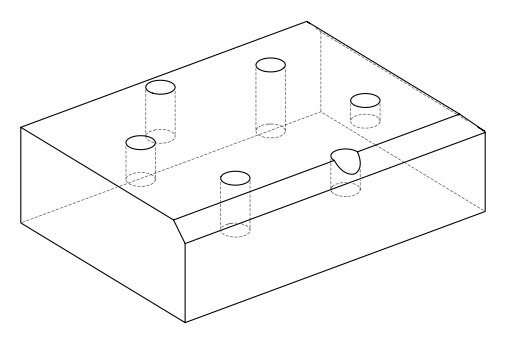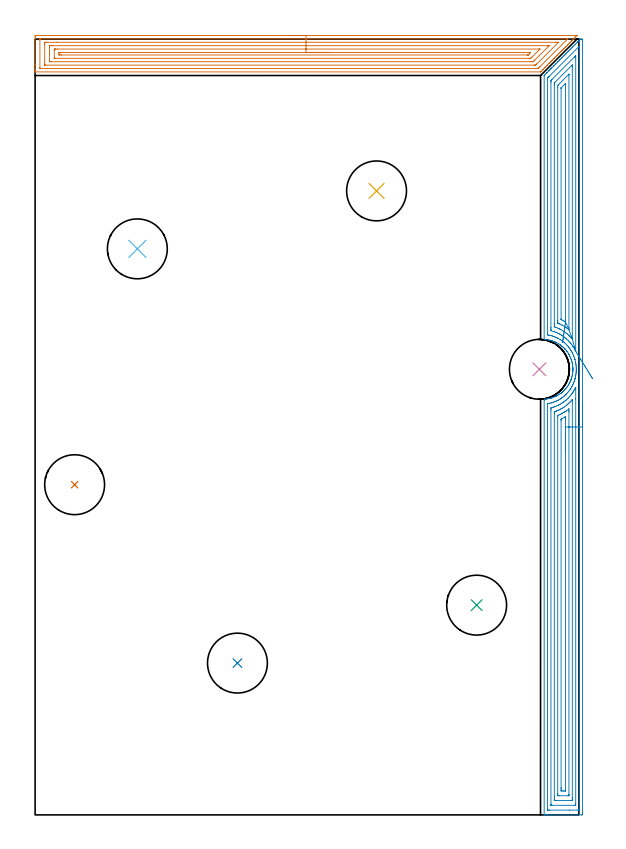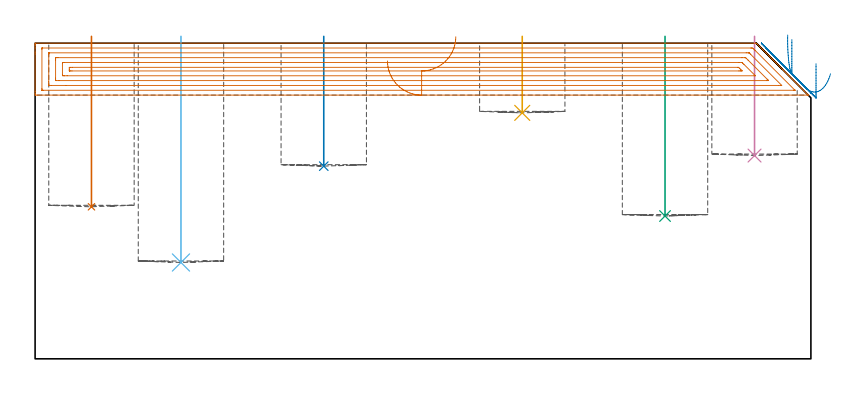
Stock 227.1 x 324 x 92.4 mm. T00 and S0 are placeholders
(PLAN: 8 operations, 1 tool changes, 26.9 min)
(1 INDEXABLE_INSERT_DRILL_BLIND_HOLE_FROM_SOLID | STEP1POCKET | NXT0302_021 | 0.2 min | 23353 mm3)
(2 INDEXABLE_INSERT_DRILL_BLIND_HOLE_FROM_SOLID_1 | STEP1POCKET_1 | NXT0302_021 | 0.15 min | 17515 mm3)
(3 INDEXABLE_INSERT_DRILL_BLIND_HOLE_FROM_SOLID_2 | STEP1POCKET_2 | NXT0302_021 | 0.21 min | 24676 mm3)
(4 INDEXABLE_INSERT_DRILL_BLIND_HOLE_FROM_SOLID_3 | STEP1POCKET_3 | NXT0302_021 | 0.14 min | 15993 mm3)
(5 INDEXABLE_INSERT_DRILL_BLIND_HOLE_FROM_SOLID_4 | STEP1POCKET_4 | NXT0302_021 | 0.09 min | 9863 mm3)
(6 INDEXABLE_INSERT_DRILL_BLIND_HOLE_FROM_SOLID_5 | STEP1POCKET_5 | NXT0302_021 | 0.27 min | 31350 mm3)
(7 AREA_MILL | FG_CHAMFER_SURFACE | UGT0205_001 | 10.74 min | 26216 mm3)
(8 AREA_MILL_1 | FG_CHAMFER_SURFACE_1 | UGT0205_001 | 15.13 min | 39046 mm3)
(TOOL NXT0302_021 | Index. Insert Drill 25mm [880-D2500L25-05] | D25 PA176 FL125 Z2)
(TOOL UGT0205_001 | Chamfer Mill 20 x 3 x 45 deg. | D20 FL50 Z2)
(OP 1 INDEXABLE_INSERT_DRILL_BLIND_HOLE_FROM_SOLID)
G17 G21 G94 G90
T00 M6
G54
G17 G0 G90 X16.5 Y137.9 S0 M3
G43 Z102.4 H1
G94 G81 G98 Z44.5 F250. R94.4
G80
M5
M2
(OP 2 INDEXABLE_INSERT_DRILL_BLIND_HOLE_FROM_SOLID_1)
G17 G21 G94 G90
T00 M6
G54
G17 G0 G90 X84.5 Y63.4 S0 M3
G43 Z102.4 H1
G94 G81 G98 Z56.4 F250. R94.4
G80
M5
M2
(OP 3 INDEXABLE_INSERT_DRILL_BLIND_HOLE_FROM_SOLID_2)
G17 G21 G94 G90
T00 M6
G54
G17 G0 G90 X184.4 Y87.6 S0 M3
G43 Z102.4 H1
G94 G81 G98 Z41.8 F250. R94.4
G80
M5
M2
(OP 4 INDEXABLE_INSERT_DRILL_BLIND_HOLE_FROM_SOLID_3)
G17 G21 G94 G90
T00 M6
G54
G17 G0 G90 X210.6 Y186.1 S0 M3
G43 Z102.4 H1
G94 G81 G98 Z59.5 F250. R94.4
G80
M5
M2
(OP 5 INDEXABLE_INSERT_DRILL_BLIND_HOLE_FROM_SOLID_4)
G17 G21 G94 G90
T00 M6
G54
G17 G0 G90 X142.6 Y260.6 S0 M3
G43 Z102.4 H1
G94 G81 G98 Z72. F250. R94.4
G80
M5
M2
(OP 6 INDEXABLE_INSERT_DRILL_BLIND_HOLE_FROM_SOLID_5)
G17 G21 G94 G90
T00 M6
G54
G17 G0 G90 X42.7 Y236.4 S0 M3
G43 Z102.4 H1
G94 G81 G98 Z28.2 F250. R94.4
G80
M5
M2
(OP 7 AREA_MILL)
G17 G21 G94 G90
T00 M6
G54
G17 G0 G90 X103.15 Y325.5 S1061 M3
G43 Z102.4 H0
Z87.2
G94 G1 X103.188 Z86.328 F250.
X103.302 Z85.464
X103.491 Z84.612
X103.753 Z83.78
X104.087 Z82.974
X104.49 Z82.2
X104.959 Z81.464
X105.49 Z80.772
X106.079 Z80.129
X106.722 Z79.54
X107.414 Z79.008
X108.15 Z78.54
X108.924 Z78.137
X109.73 Z77.803
X110.562 Z77.541
X111.414 Z77.352
X112.278 Z77.238
X113.15 Z77.2
X226.03
X226.28 Y325.495 Z77.204
X226.282 Y325.494 Z77.205
X226.28 Y325.48 Z77.219
X225.789 Y324.987 Z77.709
X225.219 Y324.418 Z78.281
X225.09 Y324.289 Z78.41
X224.903 Y324.101 Z78.595
X224.354 Y323.554 Z79.146
X224.017 Y323.215 Z79.481
X223.489 Y322.689 Z80.011
X223.131 Y322.329 Z80.367
X222.624 Y321.824 Z80.876
X222.245 Y321.443 Z81.253
X221.759 Y320.959 Z81.741
X221.359 Y320.558 Z82.139
X220.894 Y320.094 Z82.606
X220.473 Y319.672 Z83.025
X220.326 Y319.526 Z83.173
X220.03 Y319.23 Z83.47
X219.587 Y318.786 Z83.911
X219.12 Y318.319 Z84.38
X218.702 Y317.9 Z84.797
X218.211 Y317.411 Z85.288
X217.816 Y317.014 Z85.683
X217.303 Y316.503 Z86.197
X216.93 Y316.128 Z86.569
X216.754 Y315.953 Z86.746
X216.571 Y315.771 Z86.929
X216.044 Y315.242 Z87.455
X215.861 Y315.06 Z87.639
X215.706 Y314.906 Z87.793
X215.601 Y314.799 Z87.898
X215.563 Y314.762 Z87.936
X215.158 Y314.357 Z88.341
X214.967 Y314.167 Z88.532
X214.842 Y314.042 Z88.658
X214.715 Y313.914 Z88.784
X214.67 Y313.869 Z88.829
X213.977 Y313.177 Z89.523
X213.829 Y313.028 Z89.669
X213.777 Y312.976 Z89.722
X213.112 Y312.312 Z90.388
X212.943 Y312.142 Z90.555
X212.883 Y312.082 Z90.615
X212.247 Y311.447 Z91.253
X212.058 Y311.256 Z91.44
X211.386 Y310.586 Z92.114
X211.124 Y310.328 Z92.367
X211.095 Y310.304 Z92.389
X210.948 Y310.3 Z92.4
X0.168
X0.009 Y310.303 Z92.388
X0. Y310.326 Z92.364
Y310.687 Z92.012
Y311.031 Z91.669
Y311.699 Z90.996
Y312.919 Z89.778
Y313.471 Z89.224
X0.001 Y324.377 Z78.32
X0.004 Y324.987 Z77.711
X0.009 Y325.492 Z77.206
X0.104 Y325.494 Z77.204
X0.615 Y325.5 Z77.2
X113.15
Y324.086 Z78.614
X222.128
X222.314 Y324.084 Z78.616
X222.407 Y324.082 Z78.618
X222.421 Y324.08 Z78.62
X222.422 Y324.079 Z78.621
X222.411 Y324.064 Z78.636
X222.379 Y324.029 Z78.671
X222.283 Y323.932 Z78.768
X210.719 Y312.369 Z90.331
X210.502 Y312.154 Z90.546
X210.269 Y311.93 Z90.77
X210.042 Y311.721 Z90.979
X209.609 Y311.714 Z90.986
X209.593
X2.179 Y311.715 Z90.985
X2.076 Y311.717 Z90.983
X2.026 Y311.72 Z90.98
X2.01 Y311.722 Z90.978
X2.008 Y311.739 Z90.961
X2.004 Y311.847 Z90.853
X2. Y312.097 Z90.603
Y323.613 Z79.087
X2.005 Y324.011 Z78.689
X2.009 Y324.063 Z78.637
X2.013 Y324.08 Z78.62
X2.019 Y324.081 Z78.619
X2.072 Y324.084 Z78.616
X2.182 Y324.085 Z78.615
X2.401 Y324.086 Z78.614
X113.15
Y322.672 Z80.028
X217.647 Y322.671 Z80.029
X218.196
X218.326 Y322.669 Z80.031
X218.54 Y322.665 Z80.035
X218.55 Y322.658 Z80.042
X218.547 Y322.652 Z80.048
X218.54 Y322.64 Z80.06
X209.489 Y313.589 Z89.111
X209.369 Y313.471 Z89.229
X209.039 Y313.15 Z89.55
X209.013 Y313.135 Z89.565
X208.974 Y313.133 Z89.567
X208.888 Y313.13 Z89.57
X208.715 Y313.129 Z89.571
X208.167 Y313.128 Z89.572
X4.188 Y313.129 Z89.571
X4.073 Y313.131 Z89.569
X4.032 Y313.133 Z89.567
X4.016 Y313.134 Z89.566
X4.01 Y313.162 Z89.538
X4.005 Y313.285 Z89.415
X4.001 Y313.471 Z89.229
X4. Y313.657 Z89.043
Y321.629 Z81.071
X4.004 Y322.329 Z80.371
X4.008 Y322.507 Z80.193
X4.024 Y322.665 Z80.035
X4.188 Y322.666 Z80.034
X4.737 Y322.67 Z80.03
X8.989 Y322.672 Z80.028
X113.15
Y321.257 Z81.443
X214.074
X214.264 Y321.255 Z81.445
X214.595 Y321.25 Z81.45
X214.683 Y321.243 Z81.457
X214.626 Y321.181 Z81.519
X214.552 Y321.103 Z81.597
X214.486 Y321.035 Z81.665
X214.296 Y320.845 Z81.855
X208.705 Y315.253 Z87.447
X208.258 Y314.81 Z87.89
X208.11 Y314.665 Z88.035
X207.993 Y314.553 Z88.147
X207.822 Y314.548 Z88.152
X207.632 Y314.545 Z88.155
X206.929 Y314.543 Z88.157
X206.742
X6.679
X6.104 Y314.548 Z88.152
X6.042 Y314.55 Z88.15
X6.01 Y314.554 Z88.146
X6.008 Y314.6 Z88.1
X6.004 Y314.805 Z87.895
X6. Y315.216 Z87.484
Y320.558 Z82.142
X6.004 Y320.987 Z81.713
X6.008 Y321.202 Z81.498
X6.01 Y321.249 Z81.451
X6.061 Y321.252 Z81.448
X6.164 Y321.255 Z81.445
X6.867 Y321.257 Z81.443
X7.055
X113.15
Y319.843 Z82.857
X210.502
X210.675 Y319.842 Z82.858
X210.789 Y319.839 Z82.861
X210.818 Y319.837 Z82.863
X210.806 Y319.816 Z82.884
X210.755 Y319.758 Z82.942
X210.673 Y319.672 Z83.028
X207.474 Y316.474 Z86.226
X207.124 Y316.128 Z86.572
X207.024 Y316.034 Z86.666
X206.929 Y315.964 Z86.736
X206.208 Y315.958 Z86.742
X206.036 Y315.957 Z86.743
X8.48
X8.135 Y315.961 Z86.739
X8.038 Y315.964 Z86.736
X8.009 Y315.969 Z86.731
X8.006 Y315.98 Z86.72
X8.002 Y316.036 Z86.664
X8.001 Y316.128 Z86.572
Y319.433 Z83.267
X8.005 Y319.672 Z83.028
X8.01 Y319.827 Z82.873
X8.308 Y319.837 Z82.863
X8.482 Y319.842 Z82.858
X8.653 Y319.843 Z82.857
X9.373
X113.15
Y318.429 Z84.271
X206.036
X206.397 Y318.428 Z84.272
X206.655 Y318.426 Z84.274
X206.929 Y318.422 Z84.278
X206.935 Y318.394 Z84.306
X206.929 Y318.381 Z84.319
X206.689 Y318.138 Z84.562
X206.452 Y317.9 Z84.8
X206.245 Y317.693 Z85.007
X206.036 Y317.485 Z85.215
X205.936 Y317.392 Z85.308
X205.918 Y317.378 Z85.322
X205.9 Y317.375 Z85.325
X205.856 Y317.373 Z85.327
X205.676 Y317.371 Z85.329
X10.972 Y317.372 Z85.328
X10.439 Y317.375 Z85.325
X10.072 Y317.378 Z85.322
X10.01 Y317.385 Z85.315
X10.004 Y317.446 Z85.254
X10.002 Y317.9 Z84.8
X10.003 Y318.333 Z84.367
X10.01 Y318.397 Z84.303
X10.015 Y318.422 Z84.278
X10.04 Y318.424 Z84.276
X10.173 Y318.426 Z84.274
X10.439 Y318.428 Z84.272
X10.799 Y318.429 Z84.271
X113.15
X114.022 Z84.309
X114.887 Z84.423
X115.738 Z84.612
X116.57 Z84.874
X117.376 Z85.208
X118.15 Z85.611
X118.886 Z86.08
X119.578 Z86.611
X120.221 Z87.2
X120.81 Z87.843
X121.342 Z88.535
X121.81 Z89.271
X122.213 Z90.045
X122.547 Z90.851
X122.809 Z91.683
X122.998 Z92.535
X123.112 Z93.4
X123.15 Z94.271
G0 Z102.4
M5
M2
(OP 8 AREA_MILL_1)
G17 G21 G94 G90
T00 M6
G54
G17 G0 G90 X228.6 Y172. S1061 M3
G43 Z102.4 H0
Z86.4
G94 G1 Y171.962 Z85.528 F250.
Y171.848 Z84.663
Y171.659 Z83.812
Y171.397 Z82.98
Y171.063 Z82.174
Y170.66 Z81.4
Y170.192 Z80.664
Y169.66 Z79.972
Y169.071 Z79.329
Y168.428 Z78.739
Y167.736 Z78.208
Y167. Z77.74
Y166.226 Z77.337
Y165.42 Z77.003
Y164.588 Z76.741
Y163.736 Z76.552
Y162.872 Z76.438
Y162. Z76.4
Y1.03
X228.599 Y0.628 Z76.401
X228.595 Y0.141 Z76.403
X228.592 Y0.009 Z76.406
X228.114 Y0. Z76.884
X215.738 Z89.256
X214.327 Z90.669
X213.97 Z91.025
X213.256 Z91.743
X212.993 Z92.007
X212.617 Y0.008 Z92.374
X212.603 Y0.01 Z92.388
X212.6 Y0.181 Z92.4
Y173.175
X212.607 Y173.61 Z92.393
X212.86 Y173.625 Z92.14
X213.383 Y173.676 Z91.616
X214.262 Y173.8 Z90.735
X214.854 Y173.924 Z90.14
X215.141 Y173.984 Z89.857
X215.234 Y174.007 Z89.765
X215.459 Y174.062 Z89.54
X215.481 Y174.069 Z89.518
X215.738 Y174.153 Z89.257
X216.021 Y174.244 Z88.977
X216.901 Y174.571 Z88.098
X217.506 Y174.844 Z87.49
X217.756 Y174.956 Z87.241
X217.769 Y174.963 Z87.228
X217.948 Y175.066 Z87.047
X218.08 Y175.141 Z86.919
X218.66 Y175.473 Z86.339
X219.249 Y175.849 Z85.75
X219.539 Y176.061 Z85.46
X219.659 Y176.155 Z85.339
X219.716 Y176.201 Z85.281
X219.794 Y176.261 Z85.205
X219.966 Y176.396 Z85.033
X220.035 Y176.453 Z84.963
X220.158 Y176.557 Z84.837
X220.419 Y176.773 Z84.581
X220.6 Y176.947 Z84.397
X220.707 Y177.05 Z84.29
X220.863 Y177.198 Z84.135
X221.298 Y177.64 Z83.701
X221.676 Y178.08 Z83.322
X222.048 Y178.54 Z82.947
X222.178 Y178.709 Z82.821
X222.426 Y179.063 Z82.574
X222.662 Y179.424 Z82.338
X222.711 Y179.507 Z82.289
X222.81 Y179.675 Z82.189
X222.929 Y179.881 Z82.064
X223.056 Y180.093 Z81.94
X223.07 Y180.118 Z81.926
X223.177 Y180.317 Z81.82
X223.397 Y180.762 Z81.603
X223.403 Y180.775 Z81.597
X223.598 Y181.211 Z81.399
X223.602 Y181.222 Z81.395
X223.692 Y181.442 Z81.308
X223.773 Y181.648 Z81.224
X223.781 Y181.669 Z81.216
X223.851 Y181.858 Z81.148
X223.942 Y182.104 Z81.057
X224.078 Y182.55 Z80.92
X224.205 Y183.01 Z80.794
X224.306 Y183.444 Z80.69
X224.395 Y183.891 Z80.6
X224.396 Y183.904 Z80.598
X224.467 Y184.337 Z80.529
X224.493 Y184.547 Z80.502
X224.523 Y184.77 Z80.476
X224.524 Y184.785 Z80.475
X224.564 Y185.231 Z80.435
X224.582 Y185.588 Z80.414
X224.585 Y185.678 Z80.408
X224.586 Y185.787 Z80.403
X224.589 Y185.964 Z80.398
X224.592 Y186.028 Z80.396
X224.596 Y186.125 Z80.395
X224.591 Y186.373 Z80.405
X224.585 Y186.572 Z80.41
X224.584 Y186.586 Z80.411
X224.563 Y186.986 Z80.437
X224.561 Y187.019 Z80.439
X224.517 Y187.48 Z80.481
X224.506 Y187.57 Z80.493
X224.461 Y187.912 Z80.537
X224.386 Y188.359 Z80.61
X224.383 Y188.374 Z80.613
X224.31 Y188.739 Z80.689
X224.296 Y188.806 Z80.703
X224.182 Y189.268 Z80.811
X224.056 Y189.715 Z80.937
X223.992 Y189.933 Z81.008
X223.989 Y189.945 Z81.011
X223.935 Y190.111 Z81.06
X223.922 Y190.146 Z81.073
X223.915 Y190.162 Z81.079
X223.694 Y190.729 Z81.303
X223.596 Y190.982 Z81.404
X223.573 Y191.039 Z81.426
X223.363 Y191.503 Z81.633
X223.26 Y191.715 Z81.739
X223.152 Y191.933 Z81.847
X223.088 Y192.052 Z81.911
X223.057 Y192.109 Z81.941
X222.889 Y192.397 Z82.107
X222.847 Y192.47 Z82.15
X222.628 Y192.826 Z82.369
X222.177 Y193.489 Z82.82
X222.004 Y193.72 Z82.995
X221.631 Y194.174 Z83.368
X221.298 Y194.56 Z83.701
X221.25 Y194.613 Z83.749
X221.232 Y194.632 Z83.768
X221.147 Y194.717 Z83.852
X221.042 Y194.821 Z83.954
X220.935 Y194.93 Z84.063
X220.84 Y195.026 Z84.158
X220.419 Y195.426 Z84.58
X220.326 Y195.507 Z84.672
X220.158 Y195.641 Z84.839
X219.945 Y195.813 Z85.055
X219.932 Y195.824 Z85.068
X219.716 Y195.995 Z85.279
X219.56 Y196.122 Z85.44
X219.54 Y196.138 Z85.46
X219.413 Y196.233 Z85.586
X219.359 Y196.273 Z85.639
X219.274 Y196.331 Z85.722
X219.176 Y196.4 Z85.822
X218.66 Y196.727 Z86.339
X217.78 Y197.23 Z87.218
X217.66 Y197.294 Z87.339
X217.282 Y197.469 Z87.717
X216.901 Y197.631 Z88.098
X216.022 Y197.959 Z88.978
X215.652 Y198.08 Z89.345
X215.283 Y198.187 Z89.715
X215.142 Y198.22 Z89.857
X214.854 Y198.279 Z90.144
X214.263 Y198.4 Z90.737
X213.885 Y198.453 Z91.115
X213.383 Y198.524 Z91.616
X213.086 Y198.552 Z91.911
X212.83 Y198.577 Z92.168
X212.761 Y198.581 Z92.237
X212.605 Y198.6 Z92.393
X212.6 Y198.655 Z92.4
Y308.621
X212.604 Y308.795 Z92.389
X212.619 Y308.815 Z92.374
X212.862 Y309.062 Z92.138
X213.528 Y309.73 Z91.468
X213.714 Y309.914 Z91.286
X213.762 Y309.962 Z91.238
X214.412 Y310.614 Z90.584
X214.569 Y310.769 Z90.431
X214.656 Y310.856 Z90.344
X214.854 Y311.055 Z90.144
X214.953 Y311.154 Z90.045
X215.296 Y311.498 Z89.701
X215.424 Y311.624 Z89.576
X215.55 Y311.75 Z89.45
X215.738 Y311.94 Z89.259
X215.847 Y312.048 Z89.151
X216.444 Y312.644 Z88.556
X216.622 Y312.824 Z88.375
X216.74 Y312.942 Z88.256
X217.338 Y313.538 Z87.662
X217.506 Y313.708 Z87.491
X218.232 Y314.432 Z86.767
X218.39 Y314.592 Z86.607
X218.832 Y315.032 Z86.168
X219.126 Y315.326 Z85.873
X219.274 Y315.476 Z85.722
X219.716 Y315.916 Z85.284
X220.019 Y316.22 Z84.979
X220.158 Y316.36 Z84.838
X220.554 Y316.754 Z84.446
X220.649 Y316.849 Z84.351
X220.913 Y317.114 Z84.085
X221.042 Y317.244 Z83.954
X221.409 Y317.609 Z83.591
X221.564 Y317.764 Z83.436
X221.807 Y318.008 Z83.191
X221.926 Y318.128 Z83.07
X222.264 Y318.464 Z82.736
X222.479 Y318.679 Z82.521
X222.701 Y318.902 Z82.297
X222.81 Y319.012 Z82.186
X223.252 Y319.452 Z81.748
X223.694 Y319.896 Z81.302
X224.136 Y320.336 Z80.863
X224.578 Y320.78 Z80.418
X224.788 Y320.988 Z80.211
X224.829 Y321.03 Z80.17
X225.462 Y321.664 Z79.534
X225.682 Y321.882 Z79.318
X226.346 Y322.547 Z78.651
X226.412 Y322.613 Z78.587
X226.576 Y322.776 Z78.423
X226.64 Y322.842 Z78.356
X226.703 Y322.904 Z78.296
X226.874 Y323.074 Z78.125
X226.935 Y323.137 Z78.062
X226.995 Y323.195 Z78.004
X227.172 Y323.372 Z77.827
X227.23 Y323.431 Z77.767
X227.394 Y323.594 Z77.606
X227.47 Y323.67 Z77.53
X227.672 Y323.873 Z77.326
X227.771 Y323.968 Z77.227
X227.809 Y323.999 Z77.187
X228.114 Y324. Z76.884
X228.207 Z76.792
X228.591 Z76.405
X228.6 Y323.886 Z76.4
Y162.
X227.186 Z77.814
Y2.097
X227.184 Y2.044 Z77.816
X227.182 Y2.019 Z77.818
X227.18 Y2.013 Z77.82
X227.167 Y2.01 Z77.833
X226.755 Y2.002 Z78.245
X223.221 Y2. Z81.779
X214.854 Y2.001 Z90.146
X214.378 Y2.003 Z90.622
X214.135 Y2.01 Z90.865
X214.021 Y2.02 Z90.979
X214.015 Y2.371 Z90.985
Y2.416
Y171.387
X214.018 Y171.6 Z90.982
X214.021 Y171.704 Z90.979
X214.027 Y171.747 Z90.973
X214.104 Y171.761 Z90.896
X214.426 Y171.82 Z90.574
X214.854 Y171.907 Z90.146
X215.16 Y171.972 Z89.84
X215.738 Y172.112 Z89.262
X215.87 Y172.148 Z89.13
X216.295 Y172.281 Z88.705
X216.536 Y172.368 Z88.464
X216.622 Y172.401 Z88.378
X217.176 Y172.615 Z87.824
X217.506 Y172.754 Z87.494
X217.795 Y172.883 Z87.205
X218.39 Y173.161 Z86.61
X218.399 Y173.166 Z86.601
X218.416 Y173.175 Z86.584
X218.961 Y173.492 Z86.039
X219.274 Y173.68 Z85.726
X219.513 Y173.828 Z85.487
X219.888 Y174.069 Z85.112
X220.046 Y174.183 Z84.954
X220.158 Y174.268 Z84.842
X220.544 Y174.573 Z84.456
X221.033 Y174.963 Z83.967
X221.042 Y174.971 Z83.958
X221.495 Y175.399 Z83.505
X221.926 Y175.815 Z83.074
X221.947 Y175.836 Z83.053
X221.967 Y175.857 Z83.033
X222.437 Y176.374 Z82.563
X222.778 Y176.784 Z82.222
X222.81 Y176.825 Z82.19
X223.164 Y177.288 Z81.836
X223.42 Y177.646 Z81.58
X223.491 Y177.748 Z81.509
X223.531 Y177.81 Z81.469
X223.694 Y178.065 Z81.306
X223.872 Y178.359 Z81.128
X223.979 Y178.54 Z81.021
X224.197 Y178.924 Z80.803
X224.465 Y179.434 Z80.535
X224.488 Y179.479 Z80.512
X224.503 Y179.509 Z80.497
X224.578 Y179.668 Z80.422
X224.779 Y180.125 Z80.221
X224.864 Y180.328 Z80.136
X225.034 Y180.76 Z79.966
X225.206 Y181.222 Z79.794
X225.244 Y181.332 Z79.756
X225.27 Y181.415 Z79.73
X225.462 Y182.06 Z79.538
X225.474 Y182.103 Z79.526
X225.477 Y182.116 Z79.523
X225.645 Y182.824 Z79.355
X225.684 Y183.01 Z79.316
X225.789 Y183.573 Z79.211
X225.842 Y183.904 Z79.158
X225.9 Y184.354 Z79.1
X225.944 Y184.798 Z79.056
X225.973 Y185.175 Z79.027
X225.997 Y185.692 Z79.003
X226.006 Y186.035 Z78.994
X225.995 Y186.586 Z79.005
X225.977 Y186.959 Z79.023
X225.938 Y187.48 Z79.062
X225.889 Y187.942 Z79.111
X225.831 Y188.374 Z79.169
X225.721 Y189.006 Z79.279
X225.667 Y189.268 Z79.333
X225.462 Y190.142 Z79.538
X225.457 Y190.16 Z79.543
X225.454 Y190.17 Z79.546
X225.176 Y191.056 Z79.824
X224.998 Y191.525 Z80.002
X224.825 Y191.95 Z80.175
X224.578 Y192.524 Z80.422
X224.477 Y192.742 Z80.523
X224.457 Y192.783 Z80.543
X224.427 Y192.844 Z80.573
X224.267 Y193.159 Z80.733
X223.933 Y193.738 Z81.067
X223.694 Y194.128 Z81.306
X223.355 Y194.632 Z81.645
X223.13 Y194.956 Z81.87
X222.81 Y195.37 Z82.19
X222.684 Y195.526 Z82.316
X222.333 Y195.934 Z82.667
X221.926 Y196.385 Z83.074
X221.893 Y196.42 Z83.107
X221.458 Y196.837 Z83.542
X221.042 Y197.221 Z83.958
X220.936 Y197.314 Z84.064
X220.158 Y197.927 Z84.842
X219.767 Y198.208 Z85.233
X219.274 Y198.519 Z85.726
X218.535 Y198.956 Z86.465
X218.39 Y199.038 Z86.61
X218.273 Y199.102 Z86.727
X217.506 Y199.452 Z87.494
X216.928 Y199.688 Z88.072
X216.622 Y199.798 Z88.378
X216.066 Y199.996 Z88.934
X215.738 Y200.094 Z89.262
X215.603 Y200.133 Z89.397
X214.854 Y200.295 Z90.146
X214.481 Y200.374 Z90.519
X214.163 Y200.434 Z90.837
X214.021 Y200.478 Z90.979
X214.015 Y200.845 Z90.985
Y200.89
Y307.28
X214.02 Y307.704 Z90.98
X214.021 Y307.753 Z90.979
X214.047 Y307.786 Z90.953
X214.103 Y307.848 Z90.897
X214.197 Y307.945 Z90.803
X214.424 Y308.174 Z90.576
X214.64 Y308.391 Z90.36
X227.086 Y320.836 Z77.914
X227.15 Y320.898 Z77.85
X227.174 Y320.917 Z77.826
X227.178 Y320.918 Z77.822
X227.18 Y320.911 Z77.82
X227.183 Y320.854 Z77.817
X227.186 Y320.735 Z77.814
Y320.69
Y162.
X225.772 Z79.228
X225.771 Y4.785 Z79.229
X225.769 Y4.204 Z79.231
X225.766 Y4.048 Z79.234
X225.765 Y4.017 Z79.235
X225.729 Y4.01 Z79.271
X225.66 Y4.003 Z79.34
X225.462 Y4.001 Z79.538
X215.939 Z89.061
X215.738 Y4.005 Z89.262
X215.537 Y4.01 Z89.463
X215.435 Y4.025 Z89.565
X215.432 Y4.1 Z89.568
X215.431 Y4.204 Z89.569
X215.429 Y4.517 Z89.571
Y169.018
X215.432 Y169.599 Z89.568
X215.435 Y169.906 Z89.565
X215.445 Y169.995 Z89.555
X216.063 Y170.165 Z88.937
X216.622 Y170.34 Z88.378
X216.736 Y170.378 Z88.264
X217.057 Y170.493 Z87.943
X217.384 Y170.617 Z87.616
X217.506 Y170.667 Z87.494
X218.007 Y170.881 Z86.993
X218.39 Y171.056 Z86.61
X218.613 Y171.162 Z86.387
X219.057 Y171.387 Z85.943
X219.274 Y171.513 Z85.726
X219.753 Y171.797 Z85.247
X220.158 Y172.05 Z84.842
X220.518 Y172.281 Z84.482
X220.822 Y172.504 Z84.178
X221.042 Y172.672 Z83.958
X221.321 Y172.893 Z83.679
X221.669 Y173.175 Z83.331
X221.807 Y173.295 Z83.193
X221.926 Y173.403 Z83.074
X222.267 Y173.724 Z82.733
X222.624 Y174.069 Z82.376
X222.81 Y174.262 Z82.19
X223.143 Y174.627 Z81.857
X223.443 Y174.963 Z81.557
X223.559 Y175.1 Z81.441
X223.694 Y175.266 Z81.306
X223.953 Y175.596 Z81.047
X224.153 Y175.857 Z80.847
X224.33 Y176.108 Z80.67
X224.578 Y176.468 Z80.422
X224.69 Y176.638 Z80.31
X224.761 Y176.751 Z80.239
X225.024 Y177.194 Z79.976
X225.289 Y177.646 Z79.711
X225.351 Y177.758 Z79.649
X225.462 Y177.97 Z79.538
X225.652 Y178.347 Z79.348
X225.751 Y178.54 Z79.249
X225.758 Y178.548 Z79.242
X225.765 Y178.554 Z79.235
X225.766 Y178.54 Z79.234
X225.771 Y178.309 Z79.229
X225.772 Y173.734 Z79.228
Y162.
X224.357 Z80.643
Y7.109
X224.356 Y6.886 Z80.644
X224.351 Y6.222 Z80.649
X224.344 Y6.01 Z80.656
X224.132 Y6.006 Z80.868
X223.694 Y6. Z81.306
X217.506 Z87.494
X217.067 Y6.006 Z87.933
X216.858 Y6.01 Z88.142
X216.85 Y6.129 Z88.15
X216.844 Y6.661 Z88.156
X216.843 Y6.886 Z88.157
Y7.557
Y167.811
X216.846 Y168.147 Z88.154
X216.849 Y168.313 Z88.151
X216.851 Y168.347 Z88.149
X216.88 Y168.361 Z88.12
X216.939 Y168.385 Z88.061
X217.588 Y168.623 Z87.412
X217.808 Y168.705 Z87.192
X218.22 Y168.878 Z86.78
X218.39 Y168.953 Z86.61
X218.828 Y169.156 Z86.172
X219.274 Y169.373 Z85.726
X219.423 Y169.449 Z85.577
X219.705 Y169.599 Z85.295
X219.993 Y169.766 Z85.007
X220.158 Y169.865 Z84.842
X220.544 Y170.103 Z84.456
X221.042 Y170.416 Z83.958
X221.089 Y170.446 Z83.911
X221.157 Y170.493 Z83.843
X221.926 Y171.082 Z83.074
X222.096 Y171.215 Z82.904
X222.307 Y171.387 Z82.693
X222.577 Y171.622 Z82.423
X222.81 Y171.831 Z82.19
X223.041 Y172.047 Z81.959
X223.286 Y172.281 Z81.714
X223.49 Y172.488 Z81.51
X223.694 Y172.701 Z81.306
X224.129 Y173.175 Z80.871
X224.33 Y173.396 Z80.67
X224.346 Y173.41 Z80.654
X224.35 Y173.411 Z80.65
X224.353 Y173.403 Z80.647
X224.356 Y173.175 Z80.644
X224.357 Y172.952 Z80.643
Y172.281
Y162.
X222.943 Z82.057
Y8.539
X222.941 Y8.404 Z82.059
X222.936 Y8.135 Z82.064
X222.928 Y8.009 Z82.072
X222.893 Y8.006 Z82.107
X222.81 Y8.003 Z82.19
X222.592 Y8. Z82.408
X219.056 Z85.944
X218.39 Y8.004 Z86.61
X218.295 Y8.007 Z86.705
X218.271 Y8.009 Z86.729
X218.264 Y8.027 Z86.736
X218.262 Y8.09 Z86.738
X218.259 Y8.269 Z86.741
X218.257 Y8.809 Z86.743
Y166.293
X218.259 Y166.562 Z86.741
X218.262 Y166.742 Z86.738
X218.264 Y166.8 Z86.736
X218.271 Y166.806 Z86.729
X218.292 Y166.818 Z86.708
X218.39 Y166.861 Z86.61
X218.43 Y166.877 Z86.57
X218.525 Y166.917 Z86.475
X219.045 Y167.149 Z85.955
X219.274 Y167.257 Z85.726
X219.641 Y167.44 Z85.359
X220.158 Y167.709 Z84.842
X220.349 Y167.811 Z84.651
X220.786 Y168.07 Z84.214
X221.042 Y168.226 Z83.958
X221.334 Y168.41 Z83.666
X221.791 Y168.705 Z83.209
X221.87 Y168.762 Z83.13
X221.926 Y168.805 Z83.074
X222.879 Y169.529 Z82.121
X222.937 Y169.497 Z82.063
X222.938 Y169.469 Z82.062
X222.943 Y168.705 Z82.057
Y168.571
Y162.
X221.529 Z83.471
X221.528 Y10.216 Z83.472
X221.527 Y10.093 Z83.473
X221.524 Y10.032 Z83.476
X221.522 Y10.01 Z83.478
X221.494 Y10.005 Z83.506
X221.042 Y10.002 Z83.958
X220.615 Y10. Z84.385
X220.158 Y10.001 Z84.842
X219.726 Y10.004 Z85.274
X219.68 Y10.01 Z85.32
X219.677 Y10.054 Z85.323
X219.673 Y10.462 Z85.327
X219.671 Y10.954 Z85.329
Y11.356
Y164.637
X219.674 Y165.129 Z85.326
X219.676 Y165.252 Z85.324
X219.678 Y165.308 Z85.322
X219.723 Y165.341 Z85.277
X219.869 Y165.421 Z85.131
X220.158 Y165.576 Z84.842
X221.042 Y166.05 Z83.958
X221.106 Y166.084 Z83.894
X221.522 Y166.304 Z83.478
X221.525 Y166.187 Z83.475
X221.527 Y166.023 Z83.473
X221.529 Y165.531 Z83.471
Y165.129
Y162.
Y161.128 Z83.509
Y160.264 Z83.623
Y159.412 Z83.812
Y158.58 Z84.074
Y157.774 Z84.408
Y157. Z84.811
Y156.264 Z85.28
Y155.572 Z85.811
Y154.929 Z86.4
Y154.34 Z87.043
Y153.808 Z87.735
Y153.34 Z88.471
Y152.937 Z89.245
Y152.603 Z90.051
Y152.341 Z90.883
Y152.152 Z91.735
Y152.038 Z92.599
Y152. Z93.471
G0 X232.847 Y182.132 Z83.445
G1 X232.617 Y182.505 Z82.69
X232.353 Y182.933 Z81.977
X232.058 Y183.412 Z81.311
X231.734 Y183.939 Z80.696
X231.383 Y184.509 Z80.137
X231.007 Y185.119 Z79.639
X230.61 Y185.764 Z79.205
X230.195 Y186.438 Z78.838
X229.765 Y187.137 Z78.542
X229.323 Y187.855 Z78.319
X228.872 Y188.587 Z78.17
X228.416 Y189.327 Z78.097
X227.959 Y190.07 Z78.099
X227.503 Y190.81 Z78.178
X227.053 Y191.541 Z78.332
X226.611 Y192.258 Z78.56
X226.182 Y192.955 Z78.861
X225.768 Y193.627 Z79.232
X225.758 Y193.644 Z79.242
X225.73 Y193.696 Z79.27
X225.462 Y194.223 Z79.538
X225.239 Y194.632 Z79.761
X224.942 Y195.158 Z80.058
X224.708 Y195.526 Z80.292
X224.578 Y195.722 Z80.422
X224.093 Y196.42 Z80.907
X223.694 Y196.929 Z81.306
X223.371 Y197.314 Z81.629
X222.81 Y197.938 Z82.19
X222.542 Y198.208 Z82.458
X221.926 Y198.793 Z83.074
X221.566 Y199.102 Z83.434
X221.042 Y199.518 Z83.958
X220.403 Y199.996 Z84.597
X220.158 Y200.155 Z84.842
X219.738 Y200.421 Z85.262
X219.274 Y200.688 Z85.726
X218.916 Y200.89 Z86.084
X218.39 Y201.146 Z86.61
X217.912 Y201.374 Z87.088
X217.506 Y201.532 Z87.494
X216.848 Y201.784 Z88.152
X216.622 Y201.863 Z88.378
X216.506 Y201.902 Z88.494
X215.446 Y202.204 Z89.554
X215.435 Y202.262 Z89.565
X215.432 Y202.369 Z89.568
X215.43 Y202.678 Z89.57
X215.429 Y203.259 Z89.571
X215.428 Y203.572 Z89.572
X215.429 Y305.805 Z89.571
X215.432 Y306.386 Z89.568
X215.435 Y306.693 Z89.565
X215.441 Y306.731 Z89.559
X215.463 Y306.756 Z89.537
X215.524 Y306.821 Z89.476
X215.738 Y307.039 Z89.262
X215.858 Y307.159 Z89.142
X225.192 Y316.493 Z79.808
X225.462 Y316.761 Z79.538
X225.64 Y316.934 Z79.36
X225.697 Y316.986 Z79.303
X225.765 Y317.038 Z79.235
X225.769 Y316.952 Z79.231
X225.77 Y316.895 Z79.23
X225.771 Y316.801 Z79.229
X225.772 Y316.22 Z79.228
X225.771 Y193.692 Z79.229
X225.768 Y193.627 Z79.232
X224.352 Y198.786 Z80.648
X224.341 Y198.796 Z80.659
X224.059 Y199.102 Z80.941
X223.694 Y199.499 Z81.306
X223.196 Y199.996 Z81.804
X222.81 Y200.363 Z82.19
X222.204 Y200.89 Z82.796
X221.926 Y201.113 Z83.074
X221.55 Y201.404 Z83.45
X221.049 Y201.784 Z83.951
X221.027 Y201.8 Z83.973
X220.158 Y202.329 Z84.842
X219.564 Y202.678 Z85.436
X219.274 Y202.83 Z85.726
X218.97 Y202.986 Z86.03
X218.39 Y203.251 Z86.61
X217.598 Y203.572 Z87.402
X217.451 Y203.628 Z87.549
X216.962 Y203.816 Z88.038
X216.85 Y203.862 Z88.15
X216.847 Y203.984 Z88.153
X216.844 Y204.242 Z88.156
X216.843 Y204.466 Z88.157
Y205.138
Y304.598
X216.844 Y305.268 Z88.156
X216.846 Y305.492 Z88.154
X216.85 Y305.658 Z88.15
X216.855 Y305.694 Z88.145
X216.881 Y305.725 Z88.119
X216.932 Y305.78 Z88.068
X217.076 Y305.927 Z87.924
X224.188 Y313.039 Z80.812
X224.241 Y313.09 Z80.759
X224.303 Y313.148 Z80.697
X224.35 Y313.189 Z80.65
X224.352 Y313.115 Z80.648
X224.356 Y312.868 Z80.644
X224.357 Y312.644 Z80.643
Y312.142
Y198.923
X224.355 Y198.833 Z80.645
X224.352 Y198.786 Z80.648
X222.936 Y202.642 Z82.064
X222.857 Y202.678 Z82.143
X222.81 Y202.713 Z82.19
X222.655 Y202.835 Z82.345
X221.926 Y203.384 Z83.074
X221.669 Y203.572 Z83.331
X221.042 Y203.964 Z83.958
X220.215 Y204.466 Z84.785
X220.158 Y204.499 Z84.842
X220.085 Y204.541 Z84.915
X219.274 Y204.942 Z85.726
X218.959 Y205.091 Z86.041
X218.428 Y205.322 Z86.572
X218.39 Y205.337 Z86.61
X218.334 Y205.36 Z86.666
X218.264 Y205.402 Z86.736
X218.261 Y205.429 Z86.739
X218.259 Y205.493 Z86.741
X218.257 Y206.254 Z86.743
Y206.389
X218.258 Y303.838 Z86.742
X218.264 Y304.598 Z86.736
X218.268 Y304.658 Z86.732
X218.298 Y304.691 Z86.702
X218.39 Y304.789 Z86.61
X218.738 Y305.14 Z86.262
X219.09 Y305.492 Z85.91
X222.81 Y309.212 Z82.19
X222.882 Y309.281 Z82.118
X222.93 Y309.323 Z82.07
X222.938 Y309.327 Z82.062
X222.939 Y309.323 Z82.061
X222.942 Y309.293 Z82.059
X222.943 Y309.203 Z82.057
Y309.068
Y203.438
X222.936 Y202.642 Z82.064
X221.52 Y205.872 Z83.48
X221.421 Y205.925 Z83.579
X221.305 Y205.989 Z83.695
X221.042 Y206.144 Z83.958
X220.852 Y206.254 Z84.148
X220.158 Y206.622 Z84.842
X219.816 Y206.803 Z85.184
X219.693 Y206.871 Z85.307
X219.679 Y206.881 Z85.321
X219.676 Y206.892 Z85.324
X219.673 Y206.925 Z85.327
X219.672 Y206.984 Z85.328
X219.671 Y207.149 Z85.329
X219.672 Y303.301 Z85.328
X219.675 Y303.503 Z85.325
X219.678 Y303.602 Z85.322
X219.681 Y303.622 Z85.319
X219.701 Y303.645 Z85.299
X219.753 Y303.704 Z85.247
X221.042 Y304.993 Z83.958
X221.292 Y305.239 Z83.708
X221.474 Y305.414 Z83.526
X221.523 Y305.447 Z83.477
X221.526 Y305.36 Z83.474
X221.528 Y305.271 Z83.472
X221.529 Y305.207 Z83.471
Y304.999
Y206.656
X221.528 Y206.254 Z83.472
X221.525 Y206.008 Z83.475
X221.522 Y205.887 Z83.478
X221.52 Y205.872 Z83.48
X221.398 Y205.023 Z83.641
X221.278 Y204.191 Z83.876
X221.161 Y203.383 Z84.183
X221.049 Y202.604 Z84.56
X220.942 Y201.861 Z85.004
X220.841 Y201.159 Z85.512
X220.747 Y200.504 Z86.08
X220.66 Y199.9 Z86.703
X220.581 Y199.352 Z87.378
X220.511 Y198.864 Z88.098
X220.45 Y198.44 Z88.858
X220.398 Y198.084 Z89.652
X220.357 Y197.797 Z90.475
X220.326 Y197.583 Z91.32
X220.306 Y197.442 Z92.181
X220.296 Y197.376 Z93.051
X220.298 Y197.385 Z93.923
X220.31 Y197.47 Z94.791
G0 Z102.4
M5
M2
